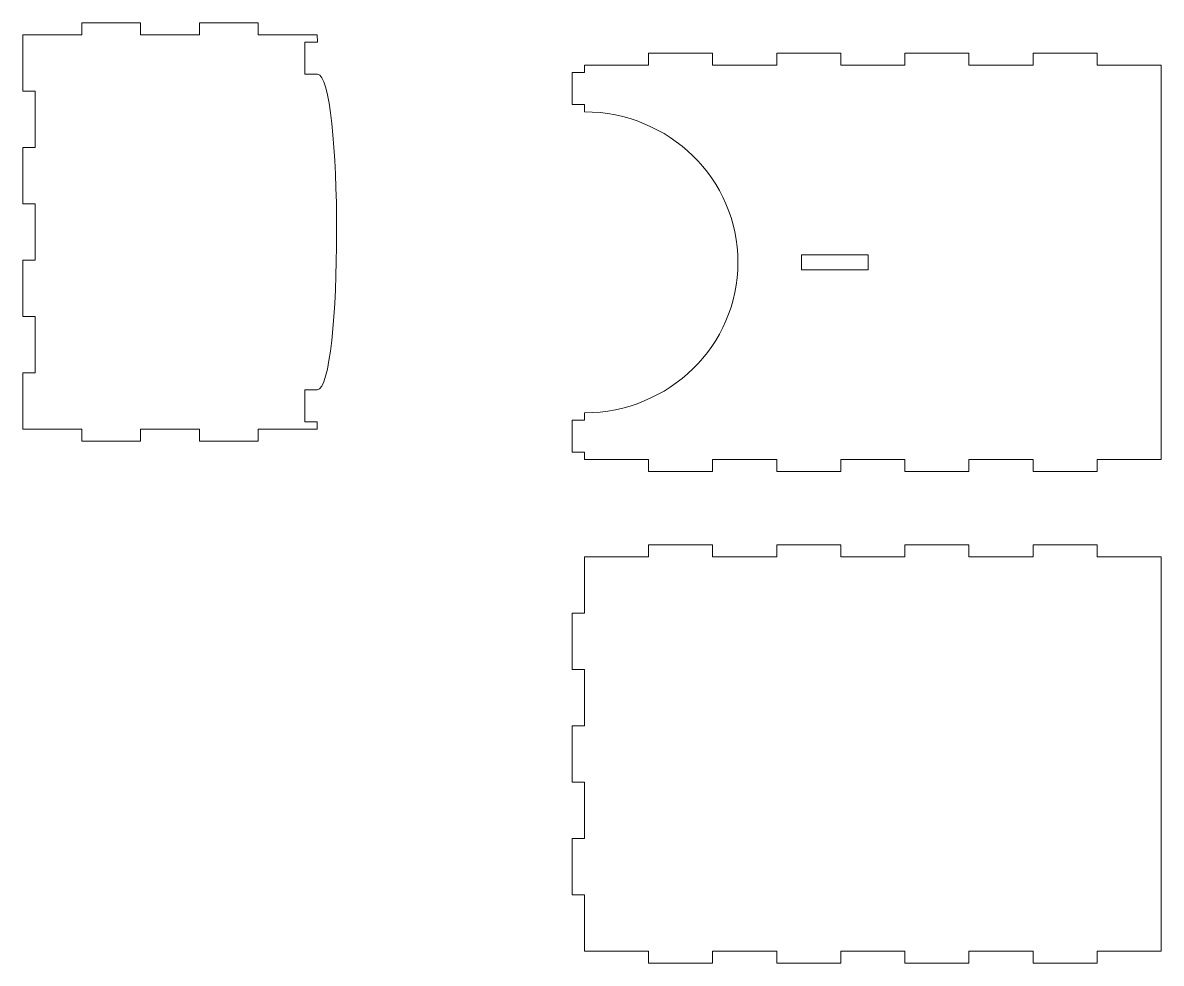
# Model space of a CAD drawing. Header units: centimetres. Extents: x -43 to 259, y -127 to -6.
# Drawn here: x 57 to 94.54, y -101.93 to -70.92 of the extents above; entities that cross this region are included whole.
import ezdxf

# ---------------------------------------------------------------- set-up
doc = ezdxf.new("R2010")
doc.units = ezdxf.units.CM
doc.header["$MEASUREMENT"] = 0
doc.layers.add('layer 1', color=7, linetype='Continuous')

msp = doc.modelspace()

# ---------------------------------------------------------------- linework, layer by layer
at = {"layer": 'layer 1', "color": 242, "lineweight": 20}
msp.add_lwpolyline([(82.67194, -79.06277), (84.87194, -79.06277), (84.87194, -78.57277), (82.67194, -78.57277), (82.67194, -79.06277)], close=True, dxfattribs=at)
at = {"layer": 'layer 1', "color": 250, "lineweight": 20}
for points, knots in [([(66.71055, -72.61352), (66.71055, -72.61352), (66.29599, -72.61352), (66.29599, -72.61352), (66.29599, -72.61352), (66.29599, -72.61352), (66.29599, -71.55777), (66.29599, -71.55777), (66.29599, -71.55777), (66.29599, -71.55777), (66.71055, -71.55777), (66.71055, -71.55777), (66.71055, -71.55777), (66.71055, -71.55777), (66.70299, -71.31615), (66.70299, -71.31615), (66.70299, -71.31615), (66.70299, -71.31615), (64.75364, -71.31615), (64.75364, -71.31615), (64.75364, -71.31615), (64.75364, -71.31615), (64.75364, -70.92024), (64.75364, -70.92024), (64.75364, -70.92024), (64.75364, -70.92024), (62.81964, -70.92024), (62.81964, -70.92024), (62.81964, -70.92024), (62.81964, -70.92024), (62.81964, -71.31615), (62.81964, -71.31615), (62.81964, -71.31615), (62.81964, -71.31615), (60.87564, -71.31615), (60.87564, -71.31615), (60.87564, -71.31615), (60.87564, -71.31615), (60.87564, -70.92024), (60.87564, -70.92024), (60.87564, -70.92024), (60.87564, -70.92024), (58.94164, -70.92024), (58.94164, -70.92024), (58.94164, -70.92024), (58.94164, -70.92024), (58.94164, -71.31615), (58.94164, -71.31615), (58.94164, -71.31615), (58.94164, -71.31615), (56.99661, -71.31615), (56.99661, -71.31615), (56.99661, -71.31615), (56.99661, -71.31615), (56.99661, -73.17325), (56.99661, -73.17325), (56.99661, -73.17325), (56.99661, -73.17325), (57.40661, -73.17325), (57.40661, -73.17325), (57.40661, -73.17325), (57.40661, -73.17325), (57.40661, -75.03034), (57.40661, -75.03034), (57.40661, -75.03034), (57.40661, -75.03034), (56.99661, -75.03034), (56.99661, -75.03034), (56.99661, -75.03034), (56.99661, -75.03034), (56.99661, -76.88744), (56.99661, -76.88744), (56.99661, -76.88744), (56.99661, -76.88744), (57.40661, -76.88744), (57.40661, -76.88744), (57.40661, -76.88744), (57.40661, -76.88744), (57.40661, -78.74485), (57.40661, -78.74485), (57.40661, -78.74485), (57.40661, -78.74485), (56.99661, -78.74486), (56.99661, -78.74486), (56.99661, -78.74486), (56.99661, -78.74486), (56.99661, -80.60196), (56.99661, -80.60196), (56.99661, -80.60196), (56.99661, -80.60196), (57.40661, -80.60196), (57.40661, -80.60196), (57.40661, -80.60196), (57.40661, -80.60196), (57.40661, -82.45905), (57.40661, -82.45905), (57.40661, -82.45905), (57.40661, -82.45905), (56.99661, -82.45905), (56.99661, -82.45905), (56.99661, -82.45905), (56.99661, -82.45905), (56.99661, -84.31614), (56.99661, -84.31614), (56.99661, -84.31614), (56.99661, -84.31614), (58.94164, -84.31614), (58.94164, -84.31614), (58.94164, -84.31614), (58.94164, -84.31614), (58.94164, -84.71206), (58.94164, -84.71206), (58.94164, -84.71206), (58.94164, -84.71206), (60.87564, -84.71206), (60.87564, -84.71206), (60.87564, -84.71206), (60.87564, -84.71206), (60.87564, -84.31614), (60.87564, -84.31614), (60.87564, -84.31614), (60.87564, -84.31614), (62.81964, -84.31614), (62.81964, -84.31614), (62.81964, -84.31614), (62.81964, -84.31614), (62.81964, -84.71206), (62.81964, -84.71206), (62.81964, -84.71206), (62.81964, -84.71206), (64.75364, -84.71206), (64.75364, -84.71206), (64.75364, -84.71206), (64.75364, -84.71206), (64.75364, -84.31615), (64.75364, -84.31615), (64.75364, -84.31615), (64.75364, -84.31615), (66.70299, -84.31615), (66.70299, -84.31615), (66.70299, -84.31615), (66.70299, -84.31615), (66.70299, -84.07453), (66.70299, -84.07453), (66.70299, -84.07453), (66.70299, -84.07453), (66.29599, -84.07453), (66.29599, -84.07453), (66.29599, -84.07453), (66.29599, -84.07453), (66.29599, -83.01878), (66.29599, -83.01878), (66.29599, -83.01878), (66.29599, -83.01878), (66.70299, -83.01878), (66.70299, -83.01878), (66.70299, -83.01878), (67.55456, -83.01878), (67.56211, -72.61352), (66.71055, -72.61352)], [0, 0, 0, 0, 0.02439024, 0.02439024, 0.02439024, 0.02439024, 0.04878049, 0.04878049, 0.04878049, 0.04878049, 0.07317073, 0.07317073, 0.07317073, 0.07317073, 0.09756098, 0.09756098, 0.09756098, 0.09756098, 0.12195122, 0.12195122, 0.12195122, 0.12195122, 0.14634146, 0.14634146, 0.14634146, 0.14634146, 0.17073171, 0.17073171, 0.17073171, 0.17073171, 0.19512195, 0.19512195, 0.19512195, 0.19512195, 0.2195122, 0.2195122, 0.2195122, 0.2195122, 0.24390244, 0.24390244, 0.24390244, 0.24390244, 0.26829268, 0.26829268, 0.26829268, 0.26829268, 0.29268293, 0.29268293, 0.29268293, 0.29268293, 0.31707317, 0.31707317, 0.31707317, 0.31707317, 0.34146341, 0.34146341, 0.34146341, 0.34146341, 0.36585366, 0.36585366, 0.36585366, 0.36585366, 0.3902439, 0.3902439, 0.3902439, 0.3902439, 0.41463415, 0.41463415, 0.41463415, 0.41463415, 0.43902439, 0.43902439, 0.43902439, 0.43902439, 0.46341463, 0.46341463, 0.46341463, 0.46341463, 0.48780488, 0.48780488, 0.48780488, 0.48780488, 0.51219512, 0.51219512, 0.51219512, 0.51219512, 0.53658537, 0.53658537, 0.53658537, 0.53658537, 0.56097561, 0.56097561, 0.56097561, 0.56097561, 0.58536585, 0.58536585, 0.58536585, 0.58536585, 0.6097561, 0.6097561, 0.6097561, 0.6097561, 0.63414634, 0.63414634, 0.63414634, 0.63414634, 0.65853659, 0.65853659, 0.65853659, 0.65853659, 0.68292683, 0.68292683, 0.68292683, 0.68292683, 0.70731707, 0.70731707, 0.70731707, 0.70731707, 0.73170732, 0.73170732, 0.73170732, 0.73170732, 0.75609756, 0.75609756, 0.75609756, 0.75609756, 0.7804878, 0.7804878, 0.7804878, 0.7804878, 0.80487805, 0.80487805, 0.80487805, 0.80487805, 0.82926829, 0.82926829, 0.82926829, 0.82926829, 0.85365854, 0.85365854, 0.85365854, 0.85365854, 0.87804878, 0.87804878, 0.87804878, 0.87804878, 0.90243902, 0.90243902, 0.90243902, 0.90243902, 0.92682927, 0.92682927, 0.92682927, 0.92682927, 0.95121951, 0.95121951, 0.95121951, 0.95121951, 1, 1, 1, 1]), ([(75.51603, -85.07324), (75.51603, -85.07324), (75.51604, -85.31777), (75.51604, -85.31777), (75.51604, -85.31777), (75.51604, -85.31777), (77.62938, -85.31777), (77.62938, -85.31777), (77.62938, -85.31777), (77.62938, -85.31777), (77.62938, -85.71376), (77.62938, -85.71376), (77.62938, -85.71376), (77.62938, -85.71376), (79.74272, -85.71376), (79.74272, -85.71376), (79.74272, -85.71376), (79.74272, -85.71376), (79.74272, -85.31777), (79.74272, -85.31777), (79.74272, -85.31777), (79.74272, -85.31777), (81.85606, -85.31777), (81.85606, -85.31777), (81.85606, -85.31777), (81.85606, -85.31777), (81.85606, -85.71376), (81.85606, -85.71376), (81.85606, -85.71376), (81.85606, -85.71376), (83.9694, -85.71376), (83.9694, -85.71376), (83.9694, -85.71376), (83.9694, -85.71376), (83.9694, -85.31777), (83.9694, -85.31777), (83.9694, -85.31777), (83.9694, -85.31777), (86.08274, -85.31777), (86.08274, -85.31777), (86.08274, -85.31777), (86.08274, -85.31777), (86.08274, -85.71376), (86.08274, -85.71376), (86.08274, -85.71376), (86.08274, -85.71376), (88.19608, -85.71376), (88.19608, -85.71376), (88.19608, -85.71376), (88.19608, -85.71376), (88.19608, -85.31777), (88.19608, -85.31777), (88.19608, -85.31777), (88.19608, -85.31777), (90.30942, -85.31777), (90.30942, -85.31777), (90.30942, -85.31777), (90.30942, -85.31777), (90.30942, -85.71376), (90.30942, -85.71376), (90.30942, -85.71376), (90.30942, -85.71376), (92.42276, -85.71376), (92.42276, -85.71376), (92.42276, -85.71376), (92.42276, -85.71376), (92.42276, -85.31777), (92.42276, -85.31777), (92.42276, -85.31777), (92.42276, -85.31777), (94.53604, -85.31777), (94.53604, -85.31777), (94.53604, -85.31777), (94.53604, -85.31777), (94.53604, -72.31777), (94.53604, -72.31777), (94.53604, -72.31777), (94.53604, -72.31777), (92.42276, -72.31777), (92.42276, -72.31777), (92.42276, -72.31777), (92.42276, -72.31777), (92.42276, -71.92177), (92.42276, -71.92177), (92.42276, -71.92177), (92.42276, -71.92177), (90.30942, -71.92177), (90.30942, -71.92177), (90.30942, -71.92177), (90.30942, -71.92177), (90.30942, -72.31777), (90.30942, -72.31777), (90.30942, -72.31777), (90.30942, -72.31777), (88.19608, -72.31777), (88.19608, -72.31777), (88.19608, -72.31777), (88.19608, -72.31777), (88.19608, -71.92177), (88.19608, -71.92177), (88.19608, -71.92177), (88.19608, -71.92177), (86.08274, -71.92177), (86.08274, -71.92177), (86.08274, -71.92177), (86.08274, -71.92177), (86.08274, -72.31777), (86.08274, -72.31777), (86.08274, -72.31777), (86.08274, -72.31777), (83.9694, -72.31777), (83.9694, -72.31777), (83.9694, -72.31777), (83.9694, -72.31777), (83.9694, -71.92177), (83.9694, -71.92177), (83.9694, -71.92177), (83.9694, -71.92177), (81.85606, -71.92177), (81.85606, -71.92177), (81.85606, -71.92177), (81.85606, -71.92177), (81.85606, -72.31777), (81.85606, -72.31777), (81.85606, -72.31777), (81.85606, -72.31777), (79.74272, -72.31777), (79.74272, -72.31777), (79.74272, -72.31777), (79.74272, -72.31777), (79.74272, -71.92177), (79.74272, -71.92177), (79.74272, -71.92177), (79.74272, -71.92177), (77.62938, -71.92177), (77.62938, -71.92177), (77.62938, -71.92177), (77.62938, -71.92177), (77.62938, -72.31777), (77.62938, -72.31777), (77.62938, -72.31777), (77.62938, -72.31777), (75.51604, -72.31777), (75.51604, -72.31777), (75.51604, -72.31777), (75.51604, -72.31777), (75.51604, -72.5623), (75.51604, -72.5623), (75.51604, -72.5623), (75.51604, -72.5623), (75.10904, -72.5623), (75.10904, -72.5623), (75.10904, -72.5623), (75.10904, -72.5623), (75.10904, -73.6123), (75.10904, -73.6123), (75.10904, -73.6123), (75.10904, -73.6123), (75.51604, -73.6123), (75.51604, -73.6123), (75.51604, -73.6123), (75.51604, -73.6123), (75.51604, -73.85683), (75.51604, -73.85683), (75.51604, -73.85683), (78.31144, -73.85683), (80.57757, -76.07792), (80.57757, -78.81777), (80.57757, -78.81777), (80.57757, -81.55762), (78.31144, -83.77871), (75.51604, -83.77871), (75.51604, -83.77871), (75.51604, -83.77871), (75.51603, -84.02324), (75.51603, -84.02324), (75.51603, -84.02324), (75.51603, -84.02324), (75.10903, -84.02324), (75.10903, -84.02324), (75.10903, -84.02324), (75.10903, -84.02324), (75.10903, -85.07324), (75.10903, -85.07324), (75.10903, -85.07324), (75.10903, -85.07324), (75.51603, -85.07324), (75.51603, -85.07324)], [0, 0, 0, 0, 0.02083333, 0.02083333, 0.02083333, 0.02083333, 0.04166667, 0.04166667, 0.04166667, 0.04166667, 0.0625, 0.0625, 0.0625, 0.0625, 0.08333333, 0.08333333, 0.08333333, 0.08333333, 0.10416667, 0.10416667, 0.10416667, 0.10416667, 0.125, 0.125, 0.125, 0.125, 0.14583333, 0.14583333, 0.14583333, 0.14583333, 0.16666667, 0.16666667, 0.16666667, 0.16666667, 0.1875, 0.1875, 0.1875, 0.1875, 0.20833333, 0.20833333, 0.20833333, 0.20833333, 0.22916667, 0.22916667, 0.22916667, 0.22916667, 0.25, 0.25, 0.25, 0.25, 0.27083333, 0.27083333, 0.27083333, 0.27083333, 0.29166667, 0.29166667, 0.29166667, 0.29166667, 0.3125, 0.3125, 0.3125, 0.3125, 0.33333333, 0.33333333, 0.33333333, 0.33333333, 0.35416667, 0.35416667, 0.35416667, 0.35416667, 0.375, 0.375, 0.375, 0.375, 0.39583333, 0.39583333, 0.39583333, 0.39583333, 0.41666667, 0.41666667, 0.41666667, 0.41666667, 0.4375, 0.4375, 0.4375, 0.4375, 0.45833333, 0.45833333, 0.45833333, 0.45833333, 0.47916667, 0.47916667, 0.47916667, 0.47916667, 0.5, 0.5, 0.5, 0.5, 0.52083333, 0.52083333, 0.52083333, 0.52083333, 0.54166667, 0.54166667, 0.54166667, 0.54166667, 0.5625, 0.5625, 0.5625, 0.5625, 0.58333333, 0.58333333, 0.58333333, 0.58333333, 0.60416667, 0.60416667, 0.60416667, 0.60416667, 0.625, 0.625, 0.625, 0.625, 0.64583333, 0.64583333, 0.64583333, 0.64583333, 0.66666667, 0.66666667, 0.66666667, 0.66666667, 0.6875, 0.6875, 0.6875, 0.6875, 0.70833333, 0.70833333, 0.70833333, 0.70833333, 0.72916667, 0.72916667, 0.72916667, 0.72916667, 0.75, 0.75, 0.75, 0.75, 0.77083333, 0.77083333, 0.77083333, 0.77083333, 0.79166667, 0.79166667, 0.79166667, 0.79166667, 0.8125, 0.8125, 0.8125, 0.8125, 0.83333333, 0.83333333, 0.83333333, 0.83333333, 0.85416667, 0.85416667, 0.85416667, 0.85416667, 0.875, 0.875, 0.875, 0.875, 0.89583333, 0.89583333, 0.89583333, 0.89583333, 0.91666667, 0.91666667, 0.91666667, 0.91666667, 0.9375, 0.9375, 0.9375, 0.9375, 0.95833333, 0.95833333, 0.95833333, 0.95833333, 1, 1, 1, 1]), ([(75.51603, -88.52934), (75.51603, -88.52934), (77.62937, -88.52934), (77.62937, -88.52934), (77.62937, -88.52934), (77.62937, -88.52934), (77.62937, -88.13335), (77.62937, -88.13335), (77.62937, -88.13335), (77.62937, -88.13335), (79.74271, -88.13335), (79.74271, -88.13335), (79.74271, -88.13335), (79.74271, -88.13335), (79.74271, -88.52934), (79.74271, -88.52934), (79.74271, -88.52934), (79.74271, -88.52934), (81.85605, -88.52934), (81.85605, -88.52934), (81.85605, -88.52934), (81.85605, -88.52934), (81.85605, -88.13335), (81.85605, -88.13335), (81.85605, -88.13335), (81.85605, -88.13335), (83.96939, -88.13335), (83.96939, -88.13335), (83.96939, -88.13335), (83.96939, -88.13335), (83.96939, -88.52934), (83.96939, -88.52934), (83.96939, -88.52934), (83.96939, -88.52934), (86.08273, -88.52934), (86.08273, -88.52934), (86.08273, -88.52934), (86.08273, -88.52934), (86.08273, -88.13335), (86.08273, -88.13335), (86.08273, -88.13335), (86.08273, -88.13335), (88.19607, -88.13335), (88.19607, -88.13335), (88.19607, -88.13335), (88.19607, -88.13335), (88.19607, -88.52934), (88.19607, -88.52934), (88.19607, -88.52934), (88.19607, -88.52934), (90.30941, -88.52934), (90.30941, -88.52934), (90.30941, -88.52934), (90.30941, -88.52934), (90.30941, -88.13335), (90.30941, -88.13335), (90.30941, -88.13335), (90.30941, -88.13335), (92.42275, -88.13335), (92.42275, -88.13335), (92.42275, -88.13335), (92.42275, -88.13335), (92.42275, -88.52934), (92.42275, -88.52934), (92.42275, -88.52934), (92.42275, -88.52934), (94.53603, -88.52934), (94.53603, -88.52934), (94.53603, -88.52934), (94.53603, -88.52934), (94.53603, -101.52934), (94.53603, -101.52934), (94.53603, -101.52934), (94.53603, -101.52934), (92.42275, -101.52934), (92.42275, -101.52934), (92.42275, -101.52934), (92.42275, -101.52934), (92.42275, -101.92534), (92.42275, -101.92534), (92.42275, -101.92534), (92.42275, -101.92534), (90.30941, -101.92534), (90.30941, -101.92534), (90.30941, -101.92534), (90.30941, -101.92534), (90.30941, -101.52934), (90.30941, -101.52934), (90.30941, -101.52934), (90.30941, -101.52934), (88.19607, -101.52934), (88.19607, -101.52934), (88.19607, -101.52934), (88.19607, -101.52934), (88.19607, -101.92534), (88.19607, -101.92534), (88.19607, -101.92534), (88.19607, -101.92534), (86.08273, -101.92534), (86.08273, -101.92534), (86.08273, -101.92534), (86.08273, -101.92534), (86.08273, -101.52934), (86.08273, -101.52934), (86.08273, -101.52934), (86.08273, -101.52934), (83.96939, -101.52934), (83.96939, -101.52934), (83.96939, -101.52934), (83.96939, -101.52934), (83.96939, -101.92534), (83.96939, -101.92534), (83.96939, -101.92534), (83.96939, -101.92534), (81.85605, -101.92534), (81.85605, -101.92534), (81.85605, -101.92534), (81.85605, -101.92534), (81.85605, -101.52934), (81.85605, -101.52934), (81.85605, -101.52934), (81.85605, -101.52934), (79.74271, -101.52934), (79.74271, -101.52934), (79.74271, -101.52934), (79.74271, -101.52934), (79.74271, -101.92534), (79.74271, -101.92534), (79.74271, -101.92534), (79.74271, -101.92534), (77.62937, -101.92534), (77.62937, -101.92534), (77.62937, -101.92534), (77.62937, -101.92534), (77.62937, -101.52934), (77.62937, -101.52934), (77.62937, -101.52934), (77.62937, -101.52934), (75.51603, -101.52934), (75.51603, -101.52934), (75.51603, -101.52934), (75.51603, -101.52934), (75.51603, -99.66961), (75.51603, -99.66961), (75.51603, -99.66961), (75.51603, -99.66961), (75.10903, -99.66961), (75.10903, -99.66961), (75.10903, -99.66961), (75.10903, -99.66961), (75.10903, -97.81762), (75.10903, -97.81762), (75.10903, -97.81762), (75.10903, -97.81762), (75.51603, -97.81762), (75.51603, -97.81762), (75.51603, -97.81762), (75.51603, -97.81762), (75.51603, -95.95533), (75.51603, -95.95533), (75.51603, -95.95533), (75.51603, -95.95533), (75.10903, -95.95533), (75.10903, -95.95533), (75.10903, -95.95533), (75.10903, -95.95533), (75.10903, -94.10333), (75.10903, -94.10333), (75.10903, -94.10333), (75.10903, -94.10333), (75.51603, -94.10333), (75.51603, -94.10333), (75.51603, -94.10333), (75.51603, -94.10333), (75.51603, -92.24105), (75.51603, -92.24105), (75.51603, -92.24105), (75.51603, -92.24105), (75.10903, -92.24105), (75.10903, -92.24105), (75.10903, -92.24105), (75.10903, -92.24105), (75.10903, -90.38905), (75.10903, -90.38905), (75.10903, -90.38905), (75.10903, -90.38905), (75.51603, -90.38905), (75.51603, -90.38905), (75.51603, -90.38905), (75.51603, -90.38905), (75.51603, -88.52934), (75.51603, -88.52934)], [0, 0, 0, 0, 0.02040816, 0.02040816, 0.02040816, 0.02040816, 0.04081633, 0.04081633, 0.04081633, 0.04081633, 0.06122449, 0.06122449, 0.06122449, 0.06122449, 0.08163265, 0.08163265, 0.08163265, 0.08163265, 0.10204082, 0.10204082, 0.10204082, 0.10204082, 0.12244898, 0.12244898, 0.12244898, 0.12244898, 0.14285714, 0.14285714, 0.14285714, 0.14285714, 0.16326531, 0.16326531, 0.16326531, 0.16326531, 0.18367347, 0.18367347, 0.18367347, 0.18367347, 0.20408163, 0.20408163, 0.20408163, 0.20408163, 0.2244898, 0.2244898, 0.2244898, 0.2244898, 0.24489796, 0.24489796, 0.24489796, 0.24489796, 0.26530612, 0.26530612, 0.26530612, 0.26530612, 0.28571429, 0.28571429, 0.28571429, 0.28571429, 0.30612245, 0.30612245, 0.30612245, 0.30612245, 0.32653061, 0.32653061, 0.32653061, 0.32653061, 0.34693878, 0.34693878, 0.34693878, 0.34693878, 0.36734694, 0.36734694, 0.36734694, 0.36734694, 0.3877551, 0.3877551, 0.3877551, 0.3877551, 0.40816327, 0.40816327, 0.40816327, 0.40816327, 0.42857143, 0.42857143, 0.42857143, 0.42857143, 0.44897959, 0.44897959, 0.44897959, 0.44897959, 0.46938776, 0.46938776, 0.46938776, 0.46938776, 0.48979592, 0.48979592, 0.48979592, 0.48979592, 0.51020408, 0.51020408, 0.51020408, 0.51020408, 0.53061224, 0.53061224, 0.53061224, 0.53061224, 0.55102041, 0.55102041, 0.55102041, 0.55102041, 0.57142857, 0.57142857, 0.57142857, 0.57142857, 0.59183673, 0.59183673, 0.59183673, 0.59183673, 0.6122449, 0.6122449, 0.6122449, 0.6122449, 0.63265306, 0.63265306, 0.63265306, 0.63265306, 0.65306122, 0.65306122, 0.65306122, 0.65306122, 0.67346939, 0.67346939, 0.67346939, 0.67346939, 0.69387755, 0.69387755, 0.69387755, 0.69387755, 0.71428571, 0.71428571, 0.71428571, 0.71428571, 0.73469388, 0.73469388, 0.73469388, 0.73469388, 0.75510204, 0.75510204, 0.75510204, 0.75510204, 0.7755102, 0.7755102, 0.7755102, 0.7755102, 0.79591837, 0.79591837, 0.79591837, 0.79591837, 0.81632653, 0.81632653, 0.81632653, 0.81632653, 0.83673469, 0.83673469, 0.83673469, 0.83673469, 0.85714286, 0.85714286, 0.85714286, 0.85714286, 0.87755102, 0.87755102, 0.87755102, 0.87755102, 0.89795918, 0.89795918, 0.89795918, 0.89795918, 0.91836735, 0.91836735, 0.91836735, 0.91836735, 0.93877551, 0.93877551, 0.93877551, 0.93877551, 0.95918367, 0.95918367, 0.95918367, 0.95918367, 1, 1, 1, 1])]:
    msp.add_open_spline(points, degree=3, knots=knots, dxfattribs=at)

doc.saveas('drawing.dxf')
